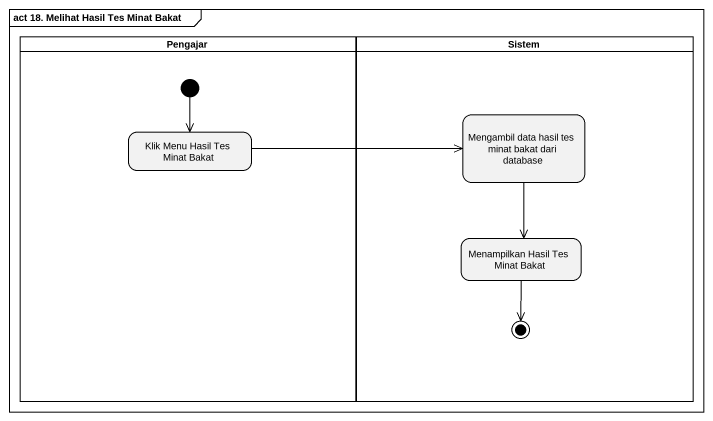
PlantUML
@startuml
mainframe act 18. Melihat Hasil Tes Minat Bakat
hide empty description
state Pengajar <<partition>> {
  state "Klik Menu Hasil Tes Minat Bakat" as Klik_Menu_Hasil_Tes_Minat
  [*] --> Klik_Menu_Hasil_Tes_Minat
}
state Sistem <<partition>> {
  state "Mengambil data hasil tes minat bakat dari database" as Mengambil_data_hasil_tes
  state "Menampilkan Hasil Tes Minat Bakat" as Menampilkan_Hasil_Tes_Minat
  Menampilkan_Hasil_Tes_Minat --> [*]
}
Klik_Menu_Hasil_Tes_Minat -right-> Mengambil_data_hasil_tes
Mengambil_data_hasil_tes --> Menampilkan_Hasil_Tes_Minat
@enduml
